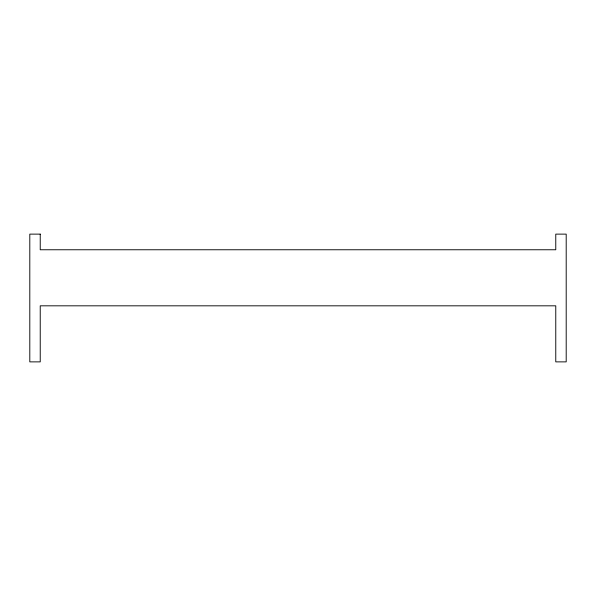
<?xml version="1.0" encoding="UTF-8"?>
<svg xmlns="http://www.w3.org/2000/svg" width="596" height="596" viewBox="0 0 596 596"><rect width="100%" height="100%" fill="white"/><g stroke="black" fill="none" stroke-linecap="round" stroke-linejoin="round"><path stroke-width="0.89" d="M40.23 234.124L29.8 234.124L29.8 361.876L40.23 361.876L40.23 305.822L555.77 305.822L555.77 361.876L566.2 361.876L566.2 234.124L555.77 234.124L555.77 249.761L40.23 249.761L40.23 234.124"/></g></svg>
